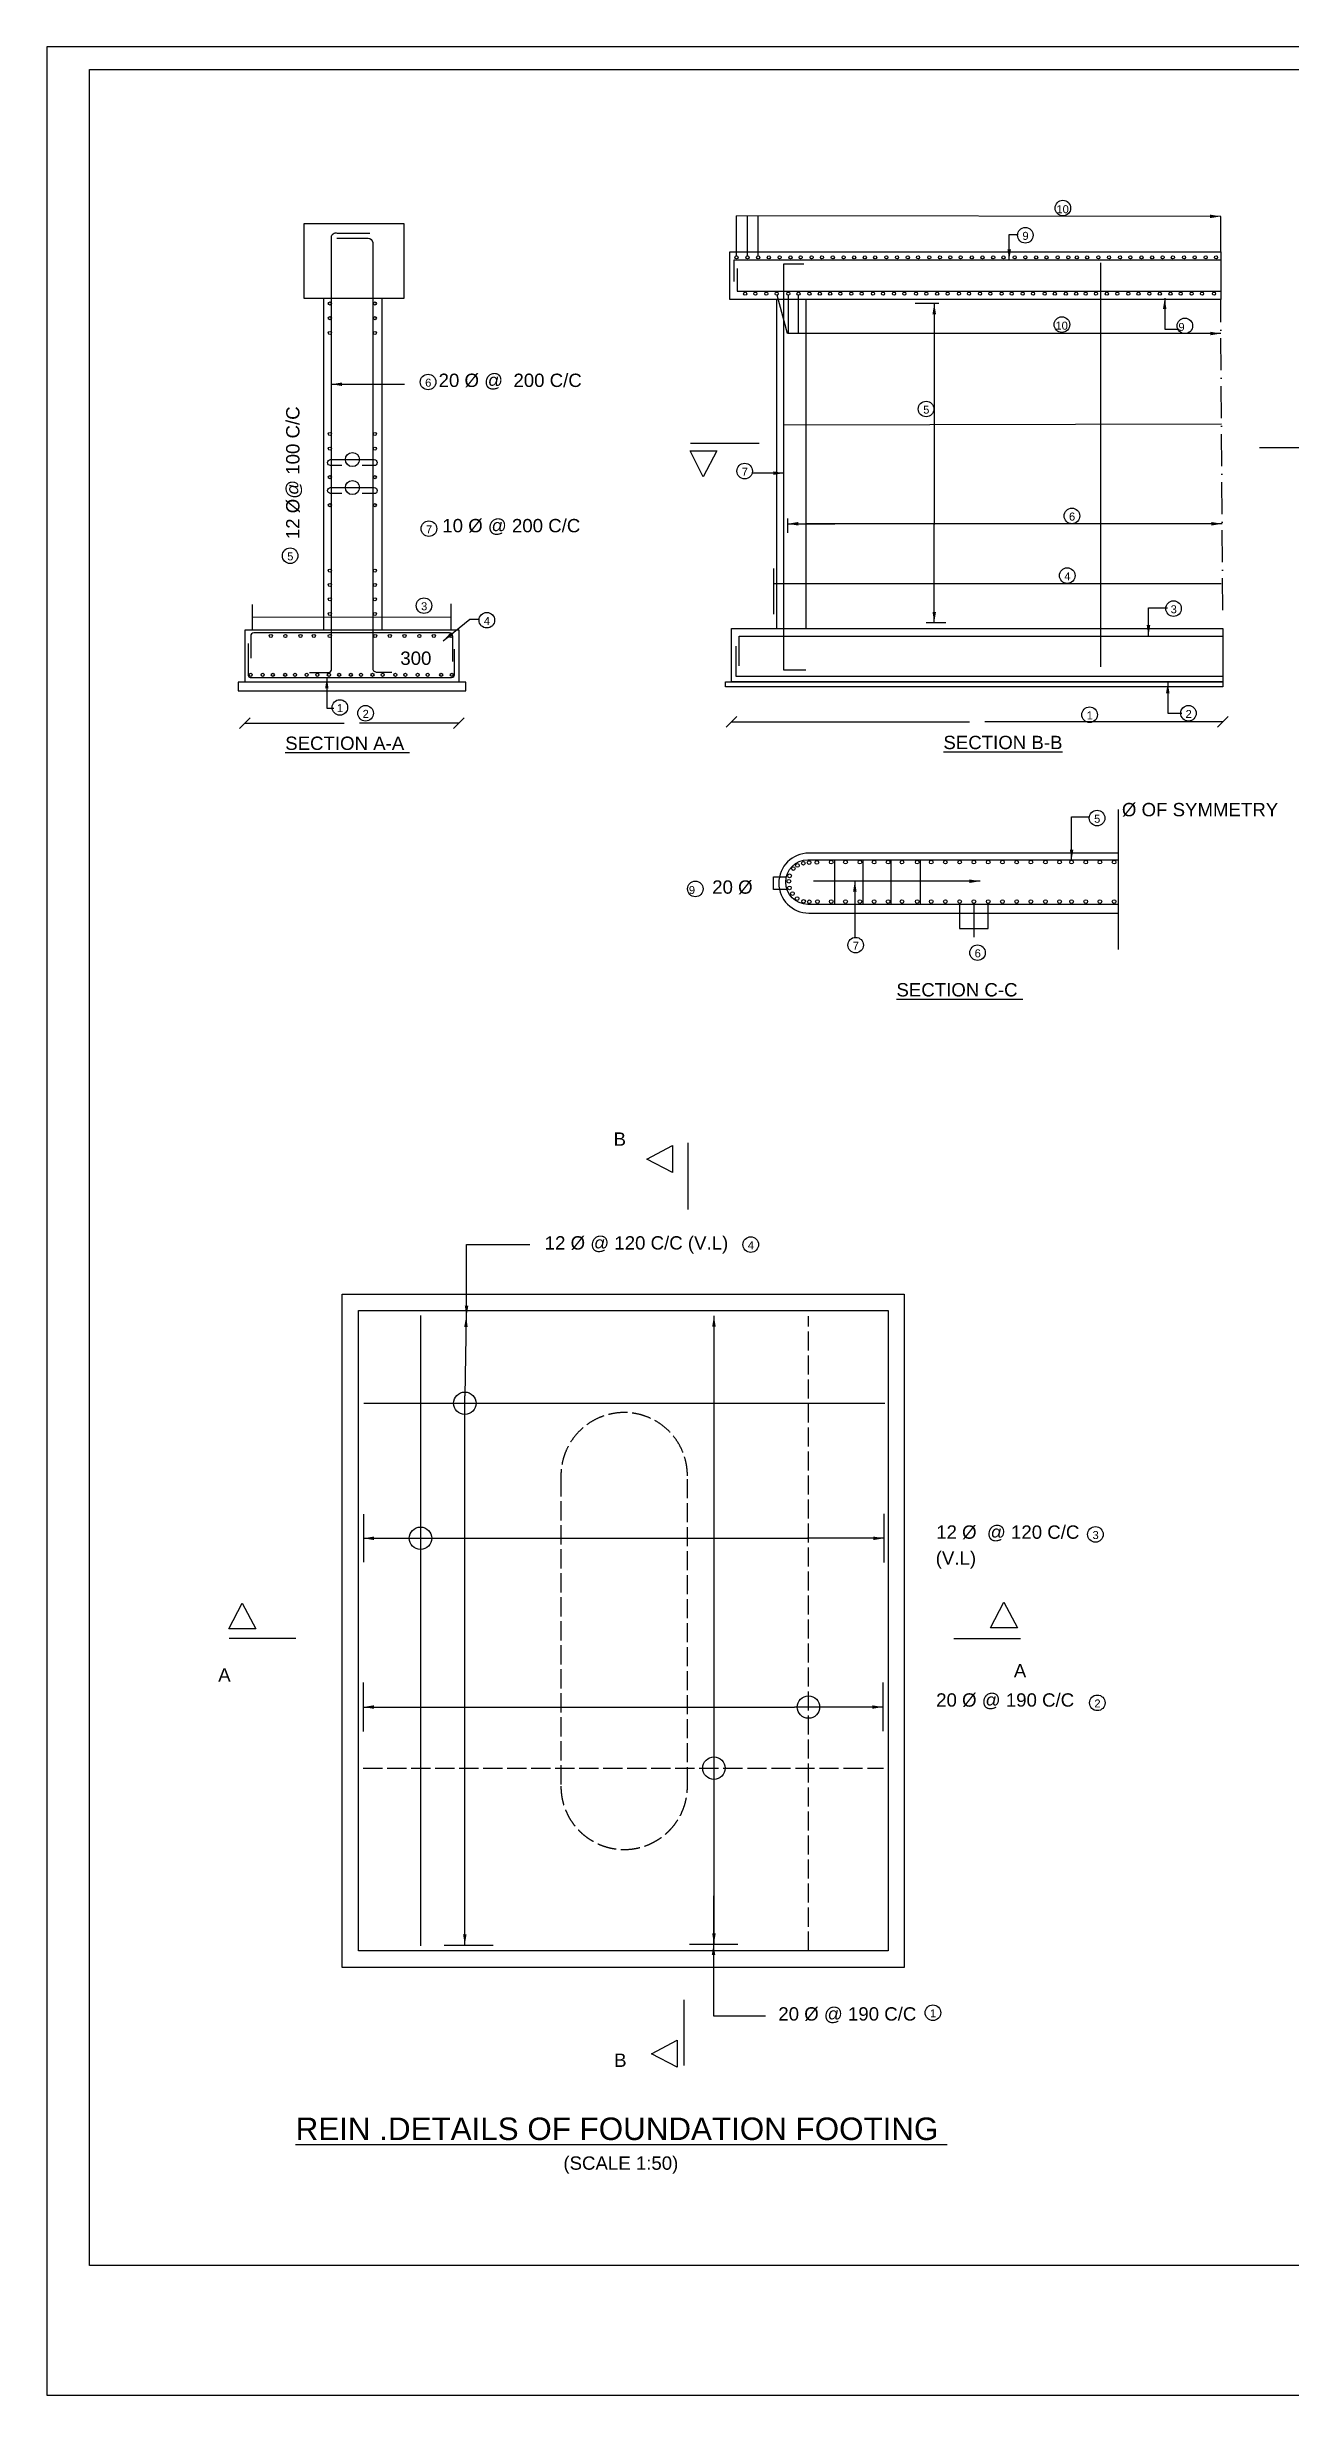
# Model space of a CAD drawing. Header units: millimetres. Extents: x 5124 to 10253011, y 2311 to 29309814.
# Drawn here: x 10223761 to 10235411, y 29287805 to 29309814 of the extents above; entities that cross this region are included whole.
import ezdxf

# ---------------------------------------------------------------- set-up
doc = ezdxf.new("R2010")
doc.units = ezdxf.units.MM
doc.header["$MEASUREMENT"] = 0
doc.linetypes.add('ACAD_ISO02W100', pattern=[15, 12, -3])
doc.linetypes.add('ACAD_ISO10W100', pattern=[18, 12, -3, 0, -3])
for name, color, linetype in [('DIMENSION', 7, 'Continuous'), ('DRAWING', 50, 'Continuous'), ('TEXT', 1, 'Continuous')]:
    doc.layers.add(name, color=color, linetype=linetype)
doc.styles.get("Standard").update_dxf_attribs({"font": 'arial.ttf', "height": 125})
doc.dimstyles.get("Standard").update_dxf_attribs({"dimtxt": 125, "dimasz": 100, "dimexe": 0.18, "dimexo": 0.0625, "dimgap": 0.09, "dimtad": 0, "dimdec": 0, "dimzin": 0, "dimdsep": 46, "dimtxsty": 'Standard', "dimblk": 'OBLIQUE', "dimcen": 0.09, "dimse1": 1, "dimse2": 1, "dimadec": 0, "dimazin": 0, "dimtfac": 1, "dimtdec": 0, "dimtofl": 0, "dimtmove": 0, "dimatfit": 3, "dimfxl": 1, "dimtolj": 1, "dimtzin": 0, "dimarcsym": 0})

# ---------------------------------------------------------------- blocks, each defined once
blk = doc.blocks.new('_Oblique')
at = {"color": 0, "linetype": 'ByBlock', "lineweight": -2}
blk.add_line((-0.5, -0.5), (0.5, 0.5), dxfattribs=at)
blk = doc.blocks.new('*D38')
at = {"layer": 'Defpoints', "color": 0, "transparency": 16777216}
for p in [(10234781, 29303917), (10230178, 29303861), (10234781, 29303488)]:
    blk.add_point(p, dxfattribs=at)
at = {"layer": 'DIMENSION', "color": 0, "lineweight": -2, "transparency": 16777216}
for p, q in [((10230178, 29303488), (10232406, 29303488)), ((10234781, 29303488), (10232552, 29303488))]:
    blk.add_line(p, q, dxfattribs=at)
at = {"layer": 'DIMENSION', "color": 0, "lineweight": -2, "transparency": 16777216, "xscale": 100, "yscale": 100, "zscale": 100, "rotation": 180}
blk.add_blockref('_Oblique', (10230178, 29303488), dxfattribs=at)
at = {"layer": 'DIMENSION', "color": 0, "lineweight": -2, "transparency": 16777216, "xscale": 100, "yscale": 100, "zscale": 100}
blk.add_blockref('_Oblique', (10234781, 29303488), dxfattribs=at)
at = {"layer": 'DIMENSION', "color": 0, "transparency": 16777216, "insert": (10232479, 29303488), "char_height": 125, "attachment_point": 5}
blk.add_mtext('\\A1;   ', dxfattribs=at)
blk = doc.blocks.new('*D39')
at = {"layer": 'Defpoints', "color": 0, "transparency": 16777216}
for p in [(10225617, 29303859), (10227620, 29303859), (10227620, 29303474)]:
    blk.add_point(p, dxfattribs=at)
at = {"layer": 'DIMENSION', "color": 0, "lineweight": -2, "transparency": 16777216}
for p, q in [((10225617, 29303474), (10226546, 29303474)), ((10227620, 29303474), (10226691, 29303474))]:
    blk.add_line(p, q, dxfattribs=at)
at = {"layer": 'DIMENSION', "color": 0, "lineweight": -2, "transparency": 16777216, "xscale": 100, "yscale": 100, "zscale": 100, "rotation": 180}
blk.add_blockref('_Oblique', (10225617, 29303474), dxfattribs=at)
at = {"layer": 'DIMENSION', "color": 0, "lineweight": -2, "transparency": 16777216, "xscale": 100, "yscale": 100, "zscale": 100}
blk.add_blockref('_Oblique', (10227620, 29303474), dxfattribs=at)
at = {"layer": 'DIMENSION', "color": 0, "transparency": 16777216, "insert": (10226618, 29303474), "char_height": 125, "attachment_point": 5}
blk.add_mtext('\\A1;   ', dxfattribs=at)

msp = doc.modelspace()

# ---------------------------------------------------------------- linework, layer by layer
at = {"layer": 'DIMENSION', "color": 0}
for points in [[(10253011, 29309813.5), (10223761, 29309813.5), (10223761, 29287805), (10253011, 29287805)], [(10253011, 29289019.1), (10224159.4, 29289019.1), (10224159.4, 29309602.9), (10253011, 29309602.9)]]:
    msp.add_lwpolyline(points, close=True, dxfattribs=at)
at = {"layer": 'DIMENSION'}
for centre in [(10227677, 29297100.5), (10227261.5, 29295835.2), (10230897.5, 29294253.5), (10230012, 29293680.5)]:
    msp.add_circle(centre, 105, dxfattribs=at)
at = {"layer": 'DRAWING', "color": 0}
for points in [[(10226169.4, 29307459.9), (10227107.9, 29307459.9), (10227107.9, 29308155.6), (10226169.4, 29308155.6)], [(10230162.5, 29307893.5), (10234761.9, 29307893.5), (10234761.9, 29307446.6), (10230162.5, 29307446.6)], [(10225617.1, 29304351.5), (10227619.7, 29304351.5), (10227619.7, 29303858.8), (10225617.1, 29303858.8)], [(10230177.7, 29304362), (10234780.5, 29304362), (10234780.5, 29303861.5), (10230177.7, 29303861.5)], [(10227685.8, 29303858.8), (10225552.3, 29303858.8), (10225552.3, 29303778.7), (10227685.8, 29303778.7)], [(10230119.5, 29303861.5), (10234780.5, 29303861.5), (10234780.5, 29303817.2), (10230119.5, 29303817.2)], [(10226528.5, 29298124), (10231795, 29298124), (10231795, 29291813.5), (10226528.5, 29291813.5)], [(10231645, 29291970), (10226681.5, 29291970), (10226681.5, 29297971.5), (10231645, 29297971.5)]]:
    msp.add_lwpolyline(points, close=True, dxfattribs=at)
for points in [[(10226220, 29303951.1), (10226402, 29303951.1, 0.4930712), (10226427.5, 29303984.3), (10226427.5, 29308029.8, -0.4941037), (10226479.7, 29308069.7), (10226786.6, 29308069.7)], [(10226478.1, 29308022.3), (10226770.1, 29308022.3, -0.405467), (10226813.7, 29307979.9), (10226813.7, 29303991.3, 0.3622402), (10226844.9, 29303953.9), (10226993.3, 29303953.9)], [(10226523.2, 29305890), (10226419.3, 29305890, -1), (10226419.3, 29305946.1), (10226827.8, 29305946.1, -1), (10226827.8, 29305889.3), (10226716.4, 29305889.3)], [(10226523.2, 29305627.7), (10226419.3, 29305627.7, -1), (10226419.3, 29305683.8), (10226827.8, 29305683.8, -1), (10226827.8, 29305626.9), (10226716.4, 29305626.9)], [(10227565.3, 29304051.9), (10227565.3, 29304290.7, 0.4297737), (10227532.7, 29304321.6), (10225698.5, 29304321.6, 0.4272892), (10225671.1, 29304293), (10225671.1, 29304085.4)], [(10225646.9, 29304221), (10225646.9, 29303923.3, 0.4141944), (10225666.3, 29303903.8), (10227553.2, 29303903.8, 0.4585465), (10227581.3, 29303936.5), (10227581.3, 29304170)], [(10233804.2, 29302257.7), (10230901.3, 29302257.7, 1), (10230901.3, 29301695), (10233804.2, 29301695), (10233804.2, 29301776.6), (10230893.3, 29301776.6, -1), (10230893.3, 29302194.5), (10233804.2, 29302194.5), (10233804.2, 29302257.7)]]:
    msp.add_lwpolyline(points, format="xyb", dxfattribs=at)
for points in [[(10230223.4, 29307856.4), (10230223.4, 29308230.9)], [(10230326.5, 29307856.4), (10230326.8, 29308230.8)], [(10230426.6, 29307856.4), (10230426.9, 29308230.7)], [(10234761.9, 29307893.5), (10234761.9, 29308223.2)], [(10230200.1, 29307615.7), (10230200.1, 29307819.5), (10234761.9, 29307819.5)], [(10230228.6, 29307736.8), (10230228.6, 29307525), (10234761.9, 29307525)], [(10230872, 29303971.3), (10230668, 29303971.3), (10230668, 29307779.9), (10230855.3, 29307779.9)], [(10233638.9, 29304004.9), (10233638.9, 29307791.1)], [(10226356.4, 29304351.5), (10226356.4, 29307459.9), (10226900.6, 29307459.9), (10226900.6, 29304351.5)], [(10230598.2, 29307446.6), (10230598.2, 29304362)], [(10230709.2, 29307485.8), (10230709.2, 29307127.7)], [(10230800.7, 29307486.3), (10230800.7, 29307127.7)], [(10230873.5, 29307446.6), (10230873.5, 29304362)], [(10232118.4, 29307408.7), (10231897.2, 29307408.7)], [(10230436.5, 29306097.5), (10229791.5, 29306097.5)], [(10230668, 29306272.9), (10234769.3, 29306281.7)], [(10229911, 29305783.5), (10229788, 29306028.5), (10230040, 29306028.5), (10229911, 29305783.5)], [(10235124.5, 29306060.5), (10235793.5, 29306060.5)], [(10230702.3, 29305394.9), (10230702.3, 29305259.4)], [(10230570.9, 29304925.2), (10230570.9, 29304495.8)], [(10230570.9, 29304783.4), (10234767, 29304783.4)], [(10225687.7, 29304351.5), (10225687.7, 29304588.7)], [(10227550.6, 29304351.5), (10227550.6, 29304594.9)], [(10225687.7, 29304470.1), (10227550.6, 29304473.2)], [(10231999.6, 29304420.4), (10232186, 29304420.4)], [(10230218.2, 29304197.7), (10230218.2, 29303916.8), (10234780.5, 29303916.8)], [(10230249.6, 29304012.7), (10230249.6, 29304291.3), (10234780.5, 29304291.3)], [(10233804.2, 29301353.5), (10233804.2, 29302666.9)], [(10231141.5, 29302194.5), (10231141.5, 29301776.6)], [(10231406, 29302194.5), (10231406, 29301776.6)], [(10231669.5, 29302194.5), (10231669.5, 29301776.6)], [(10231944, 29302194.5), (10231944, 29301776.6)], [(10230695.7, 29301917.6), (10230568.8, 29301917.6), (10230568.8, 29302035), (10230690.3, 29302035)], [(10232315, 29301785.8), (10232315, 29301550), (10232582, 29301550), (10232582.5, 29301785.8)], [(10232448, 29301785.8), (10232448, 29301471)], [(10229383.5, 29299389), (10229623.5, 29299517), (10229623.5, 29299264.5), (10229383.5, 29299389)], [(10229770.5, 29298916.5), (10229770.5, 29299541)], [(10227261.5, 29297922.5), (10227261.5, 29292014.5)], [(10226730.5, 29297100.5), (10231614, 29297100.5)], [(10226726.5, 29296060), (10226726.5, 29295610.5)], [(10231605.5, 29296065), (10231605.5, 29295607.5)], [(10225591.5, 29295226.5), (10225719.5, 29294986.5), (10225467, 29294986.5), (10225591.5, 29295226.5)], [(10232728, 29295235.5), (10232856, 29294995.5), (10232603.5, 29294995.5), (10232728, 29295235.5)], [(10226092.5, 29294894.5), (10225468, 29294894.5)], [(10232884, 29294893), (10232259.5, 29294893)], [(10226726, 29294483.5), (10226726, 29294023.5)], [(10231595, 29294484.5), (10231595, 29294026)], [(10227485, 29292023), (10227944, 29292023)], [(10229782.5, 29292032), (10230235, 29292032)], [(10229732.5, 29290893), (10229732.5, 29291509.5)], [(10229426.5, 29291003), (10229666.5, 29291131), (10229666.5, 29290878.5), (10229426.5, 29291003)]]:
    msp.add_lwpolyline(points, dxfattribs=at)
at = {"layer": 'DRAWING', "color": 0, "linetype": 'ACAD_ISO10W100', "ltscale": 25}
msp.add_lwpolyline([(10234780.5, 29304534.7), (10234761.9, 29307446.6)], dxfattribs=at)
at = {"layer": 'DRAWING', "color": 0, "linetype": 'ACAD_ISO02W100', "ltscale": 15}
for points in [[(10230897.5, 29291970), (10230897.5, 29297916.5)], [(10226725, 29293680.5), (10231600, 29293680.5)]]:
    msp.add_lwpolyline(points, dxfattribs=at)
msp.add_lwpolyline([(10228578, 29296408), (10228578, 29293511, 1), (10229763.5, 29293511), (10229763.5, 29296421, 1.011026), (10228578, 29296408, 0.9783062)], format="xyb", dxfattribs=at)
at = {"layer": 'DRAWING', "color": 0}
for centre, radius in [((10233282, 29308303), 73), ((10232930.5, 29308049), 73), ((10230223.4, 29307841.6), 14.7), ((10230326.5, 29307841.6), 14.7), ((10230426.6, 29307841.6), 14.7), ((10230526.1, 29307841.6), 14.7), ((10230627.9, 29307841.6), 14.7), ((10230729.2, 29307841.6), 14.7), ((10230824.4, 29307841.6), 14.7), ((10230927.1, 29307841.6), 14.7), ((10231024.5, 29307841.6), 14.7), ((10231125.7, 29307841.6), 14.7), ((10231227.6, 29307841.6), 14.7), ((10231325.8, 29307841.6), 14.7), ((10231426.5, 29307841.6), 14.7), ((10231523.2, 29307841.6), 14.7), ((10231628.1, 29307841.6), 14.7), ((10231727.8, 29307841.6), 14.7), ((10231828.6, 29307841.6), 14.7), ((10231925.3, 29307841.6), 14.7), ((10232030.2, 29307841.6), 14.7), ((10232129.9, 29307841.6), 14.7), ((10232227.4, 29307841.6), 14.7), ((10232324.1, 29307841.6), 14.7), ((10232429, 29307841.6), 14.7), ((10232528.7, 29307841.6), 14.7), ((10232629.6, 29307841.6), 14.7), ((10232726.3, 29307841.6), 14.7), ((10232831.1, 29307841.6), 14.7), ((10232930.8, 29307841.6), 14.7), ((10233032.2, 29307841.6), 14.7), ((10233128.9, 29307841.6), 14.7), ((10233233.7, 29307841.6), 14.7), ((10233333.4, 29307841.6), 14.7), ((10233413.6, 29307841.6), 14.7), ((10233510.3, 29307841.6), 14.7), ((10233615.2, 29307841.6), 14.7), ((10233714.9, 29307841.6), 14.7), ((10233818.1, 29307841.6), 14.7), ((10233914.8, 29307841.6), 14.7), ((10234019.6, 29307841.6), 14.7), ((10234119.3, 29307841.6), 14.7), ((10234216.7, 29307841.6), 14.7), ((10234313.4, 29307841.6), 14.7), ((10234418.3, 29307841.6), 14.7), ((10234518, 29307841.6), 14.7), ((10234620.8, 29307841.6), 14.7), ((10234717.5, 29307841.6), 14.7), ((10226411.7, 29307408.5), 14.7), ((10226833.7, 29307408.5), 14.7), ((10230305.1, 29307500.6), 14.7), ((10230400.3, 29307500.6), 14.7), ((10230502.9, 29307500.6), 14.7), ((10230600.3, 29307500.6), 14.7), ((10230709.2, 29307500.6), 14.7), ((10230804.4, 29307500.6), 14.7), ((10230907, 29307500.6), 14.7), ((10231004.5, 29307500.6), 14.7), ((10231101.6, 29307500.6), 14.7), ((10231196.8, 29307500.6), 14.7), ((10231299.5, 29307500.6), 14.7), ((10231396.9, 29307500.6), 14.7), ((10231502, 29307500.6), 14.7), ((10231597.2, 29307500.6), 14.7), ((10231699.8, 29307500.6), 14.7), ((10231797.3, 29307500.6), 14.7), ((10231906.6, 29307500.6), 14.7), ((10232001.8, 29307500.6), 14.7), ((10232104.4, 29307500.6), 14.7), ((10232201.9, 29307500.6), 14.7), ((10232307.9, 29307500.6), 14.7), ((10232403.1, 29307500.6), 14.7), ((10232505.8, 29307500.6), 14.7), ((10232603.2, 29307500.6), 14.7), ((10232707.8, 29307500.6), 14.7), ((10232803, 29307500.6), 14.7), ((10232905.7, 29307500.6), 14.7), ((10233003.1, 29307500.6), 14.7), ((10233112, 29307500.6), 14.7), ((10233207.1, 29307500.6), 14.7), ((10233309.8, 29307500.6), 14.7), ((10233407.2, 29307500.6), 14.7), ((10233496.7, 29307500.6), 14.7), ((10233591.9, 29307500.6), 14.7), ((10233694.5, 29307500.6), 14.7), ((10233792, 29307500.6), 14.7), ((10233895.5, 29307500.6), 14.7), ((10233990.7, 29307500.6), 14.7), ((10234093.3, 29307500.6), 14.7), ((10234190.8, 29307500.6), 14.7), ((10234291.5, 29307500.6), 14.7), ((10234386.7, 29307500.6), 14.7), ((10234489.3, 29307500.6), 14.7), ((10234586.8, 29307500.6), 14.7), ((10234699.4, 29307500.6), 14.7), ((10226411.7, 29307271.1), 14.7), ((10226833.7, 29307271.1), 14.7), ((10233273, 29307211.5), 73), ((10234425.5, 29307199.5), 73), ((10226411.7, 29307132.9), 14.7), ((10226833.7, 29307132.9), 14.7), ((10227333, 29306673), 73), ((10232000.5, 29306420), 73), ((10226411.7, 29306185.9), 14.7), ((10226833.7, 29306185.9), 14.7), ((10226411.7, 29306048.6), 14.7), ((10226623.5, 29305946.1), 66.1), ((10226833.7, 29306048.6), 14.7), ((10230300, 29305838), 73), ((10226411.7, 29305781.4), 14.7), ((10226623.5, 29305683.8), 66.1), ((10226833.7, 29305781.4), 14.7), ((10226411.7, 29305518.8), 14.7), ((10226833.7, 29305518.8), 14.7), ((10233367, 29305418), 73), ((10227340.5, 29305298.5), 73), ((10226040, 29305045), 73), ((10226411.7, 29304905), 14.7), ((10226411.7, 29304770.7), 14.7), ((10226833.7, 29304905), 14.7), ((10226833.7, 29304770.7), 14.7), ((10233323, 29304858.5), 73), ((10226411.7, 29304636.3), 14.7), ((10226833.7, 29304636.3), 14.7), ((10227294.5, 29304577), 73), ((10234319.5, 29304549), 73), ((10226411.7, 29304499.4), 14.7), ((10226833.7, 29304499.4), 14.7), ((10227883.5, 29304440.5), 73), ((10225858.8, 29304293.2), 14.7), ((10225995.9, 29304293.2), 14.7), ((10226136.7, 29304293.2), 14.7), ((10226262.3, 29304293.2), 14.7), ((10226411.5, 29304293.2), 14.7), ((10226837.4, 29304293.2), 14.7), ((10226974.9, 29304293.2), 14.7), ((10227112.4, 29304293.2), 14.7), ((10227251.1, 29304293.2), 14.7), ((10227387.3, 29304293.2), 14.7), ((10227545.2, 29304293.2), 14.7), ((10225670.8, 29303928.2), 14.7), ((10225782.8, 29303928.2), 14.7), ((10225878.2, 29303928.2), 14.7), ((10225993.2, 29303928.2), 14.7), ((10226085.6, 29303928.2), 14.7), ((10226195.1, 29303928.2), 14.7), ((10226294.4, 29303928.2), 14.7), ((10226403.3, 29303928.2), 14.7), ((10226499.9, 29303928.2), 14.7), ((10226609, 29303928.2), 14.7), ((10226704.4, 29303928.2), 14.7), ((10226812.1, 29303928.2), 14.7), ((10226907.2, 29303928.2), 14.7), ((10227026.5, 29303928.2), 14.7), ((10227120, 29303928.2), 14.7), ((10227234.4, 29303928.2), 14.7), ((10227329.3, 29303928.2), 14.7), ((10227455.5, 29303928.2), 14.7), ((10227555.8, 29303928.2), 14.7), ((10226506, 29303622.5), 73), ((10226747, 29303568.5), 73), ((10233533, 29303554.5), 73), ((10234459.5, 29303568), 73), ((10233602.5, 29302585.5), 73), ((10230756, 29302112.5), 17.2), ((10230795, 29302142), 17.2), ((10230850, 29302162), 17.2), ((10230903.5, 29302168.5), 17.2), ((10230977.5, 29302170.5), 17.2), ((10231111.5, 29302173.5), 17.2), ((10231245, 29302173.5), 17.2), ((10231379.5, 29302173.5), 17.2), ((10231512.5, 29302173.5), 17.2), ((10231644, 29302173.5), 17.2), ((10231774.5, 29302173.5), 17.2), ((10231917.5, 29302173.5), 17.2), ((10232048, 29302173.5), 17.2), ((10232181, 29302173.5), 17.2), ((10232315, 29302173.5), 17.2), ((10232448, 29302173.5), 17.2), ((10232582.5, 29302173.5), 17.2), ((10232715.5, 29302173.5), 17.2), ((10232849.5, 29302173.5), 17.2), ((10232982.5, 29302173.5), 17.2), ((10233118.5, 29302173.5), 17.2), ((10233251.5, 29302173.5), 17.2), ((10233364, 29302173.5), 17.2), ((10233497, 29302173.5), 17.2), ((10233629.5, 29302173.5), 17.2), ((10233762.5, 29302173.5), 17.2), ((10229837.5, 29301922), 73), ((10230714, 29301994), 17.2), ((10230720, 29301932), 17.2), ((10230720.5, 29302044.5), 17.2), ((10230748, 29301878.5), 17.2), ((10230792, 29301832), 17.2), ((10230852.5, 29301805.5), 17.2), ((10230906, 29301801), 17.2), ((10230981.5, 29301803), 17.2), ((10231111.5, 29301803), 17.2), ((10231245, 29301803), 17.2), ((10231379.5, 29301803), 17.2), ((10231512.5, 29301803), 17.2), ((10231644, 29301803), 17.2), ((10231774.5, 29301803), 17.2), ((10231917.5, 29301803), 17.2), ((10232048, 29301803), 17.2), ((10232181, 29301803), 17.2), ((10232315, 29301803), 17.2), ((10232448, 29301803), 17.2), ((10232582.5, 29301803), 17.2), ((10232715.5, 29301803), 17.2), ((10232849.5, 29301803), 17.2), ((10232982.5, 29301803), 17.2), ((10233118.5, 29301803), 17.2), ((10233251.5, 29301803), 17.2), ((10233364, 29301803), 17.2), ((10233497, 29301803), 17.2), ((10233629.5, 29301803), 17.2), ((10233762.5, 29301803), 17.2), ((10231340, 29301395), 73), ((10232482.5, 29301324), 73), ((10230357, 29298588), 73), ((10233587.5, 29295871.5), 73), ((10233605, 29294293), 73), ((10232064.5, 29291388.5), 73)]:
    msp.add_circle(centre, radius, dxfattribs=at)

# ---------------------------------------------------------------- texts
for s, p in [('10', (10233221.5, 29308255)), ('9', (10232903, 29308005.5)), ('10', (10233212.5, 29307163.5)), ('9', (10234365, 29307151.5)), ('6', (10227305.5, 29306629.5)), ('5', (10231973, 29306376.5)), ('7', (10230272.5, 29305794.5)), ('6', (10233339.5, 29305374.5)), ('7', (10227313, 29305255)), ('5', (10226012.5, 29305001.5)), ('4', (10233295.5, 29304815)), ('3', (10227267, 29304533.5)), ('3', (10234292, 29304505.5)), ('4', (10227856, 29304397)), ('1', (10226478.5, 29303579)), ('2', (10226719.5, 29303525)), ('1', (10233505.5, 29303511)), ('2', (10234432, 29303524.5)), ('5', (10233575, 29302542)), ('9', (10229777, 29301874)), ('7', (10231312.5, 29301351.5)), ('6', (10232455, 29301280.5)), ('4', (10230329.5, 29298544.5)), ('3', (10233560, 29295828)), ('2', (10233577.5, 29294249.5)), ('1', (10232037, 29291345))]:
    msp.add_text(s, height=75, dxfattribs=at).set_placement(p)
at = {"layer": 'TEXT', "color": 0}
for s, height, p in [('20 Ø @  200 C/C', 125, (10227431.5, 29306626.5)), ('10 Ø @ 200 C/C', 125, (10227466.2, 29305264.5)), ('300', 125, (10227072.7, 29304021.8)), ('%%USECTION A-A ', 125, (10225993.9, 29303224.7)), ('%%USECTION B-B', 125, (10232162.6, 29303232.1)), ('Ø OF SYMMETRY ', 125, (10233835.6, 29302602.9)), ('20 Ø', 125, (10229995.7, 29301876.8)), ('%%USECTION C-C ', 125, (10231722.4, 29300913.8)), ('B', 125, (10229071.4, 29299514.7)), ('12 Ø @ 120 C/C (V.L)', 125, (10228425.8, 29298541.6)), ('12 Ø  @ 120 C/C ', 125, (10232094.9, 29295830.8)), ('(V.L)', 125, (10232090.7, 29295588.1)), ('A', 125, (10232822.7, 29294531.5)), ('A', 125, (10225366.1, 29294492.1)), ('20 Ø @ 190 C/C ', 125, (10232094.8, 29294257.2)), ('20 Ø @ 190 C/C ', 125, (10230615.4, 29291314.9)), ('B', 125, (10229076.9, 29290880.7)), ('%%UREIN .DETAILS OF FOUNDATION FOOTING ', 210.346, (10226091.7, 29290195.4)), ('(SCALE 1:50)', 125, (10228600.9, 29289916.6))]:
    msp.add_text(s, height=height, dxfattribs=at).set_placement(p)
msp.add_text('12 Ø@ 100 C/C', height=125, rotation=90, dxfattribs=at).set_placement((10226127.5, 29305199.8))

# ---------------------------------------------------------------- dimensions: what is measured, and where the dimension line sits
at = {"layer": 'DIMENSION'}
for base, p1, p2, picture, middle in [((10234780.5, 29303488.5), (10230177.7, 29303861.5), (10234780.5, 29303916.8), '*D38', (10232479.1, 29303488.5)), ((10227619.7, 29303474.5), (10225617.1, 29303858.8), (10227619.7, 29303858.8), '*D39', (10226618.4, 29303474.5))]:
    dim = msp.add_linear_dim(base=base, p1=p1, p2=p2, text='   ', dimstyle='Standard', dxfattribs=at)
    dim.commit()
    dim.dimension.update_dxf_attribs({"geometry": picture, "text_midpoint": middle})

# ---------------------------------------------------------------- leaders
for points in [[(10233364, 29302190.7), (10233364, 29302596.5), (10233522.5, 29302596.5)], [(10231332.5, 29301996), (10231332.5, 29301466.5)]]:
    msp.add_leader(points, dimstyle='Standard', override={"dimgap": 0.09, "dimtad": 0}, dxfattribs=at)
at = {"layer": 'DRAWING', "color": 0}
for points in [[(10234761.9, 29308225.6), (10230223.4, 29308230.9)], [(10232076.8, 29307408.9), (10232076.8, 29305337.1)], [(10230702.3, 29305344.2), (10231146.1, 29305344.2)], [(10234774.6, 29305344.2), (10230873.5, 29305344.2)], [(10232076.8, 29304418.7), (10232076.8, 29305337.1)], [(10232507, 29301994), (10230945, 29301994)], [(10227689.5, 29297914.5), (10227677, 29297172)], [(10230012, 29297919.5), (10230012, 29292032)], [(10227677, 29292023), (10227677, 29297172)], [(10226726.5, 29295835.2), (10230889, 29295835.2)], [(10231605.5, 29295835.2), (10230889, 29295835.2)], [(10226726, 29294253.5), (10230768.5, 29294253.5)], [(10231595, 29294253.5), (10230768.5, 29294253.5)], [(10230012, 29292032), (10230012, 29292482.5)]]:
    msp.add_leader(points, dimstyle='Standard', override={"dimgap": 0.09, "dimtad": 0}, dxfattribs=at)
msp.add_leader([(10234763.9, 29307127.7), (10230700.9, 29307127.7), (10230604.2, 29307486.4)], dimstyle='Standard', dxfattribs=at)
at = {"layer": 'TEXT', "color": 0}
for points in [[(10232779.5, 29307816.5), (10232779.5, 29308054.5), (10232863, 29308054.5)], [(10234236.5, 29307457.5), (10234236.5, 29307168), (10234370, 29307168)], [(10226427.5, 29306652), (10227112.5, 29306652)], [(10230669, 29305819), (10230367, 29305819)], [(10234084.5, 29304294), (10234084.5, 29304557), (10234264, 29304557)], [(10227473.5, 29304246), (10227723.5, 29304451), (10227816, 29304451)], [(10226384, 29303901), (10226384, 29303616), (10226450, 29303616)], [(10234265.5, 29303855), (10234265.5, 29303570.5), (10234397.5, 29303570.5)], [(10227693.5, 29297914.5), (10227693.5, 29298590.5), (10228287.5, 29298590.5)], [(10230008, 29292029), (10230008, 29291360.5), (10230495.5, 29291360.5)]]:
    msp.add_leader(points, dimstyle='Standard', override={"dimgap": 0.09, "dimtad": 0}, dxfattribs=at)

doc.saveas('drawing.dxf')
